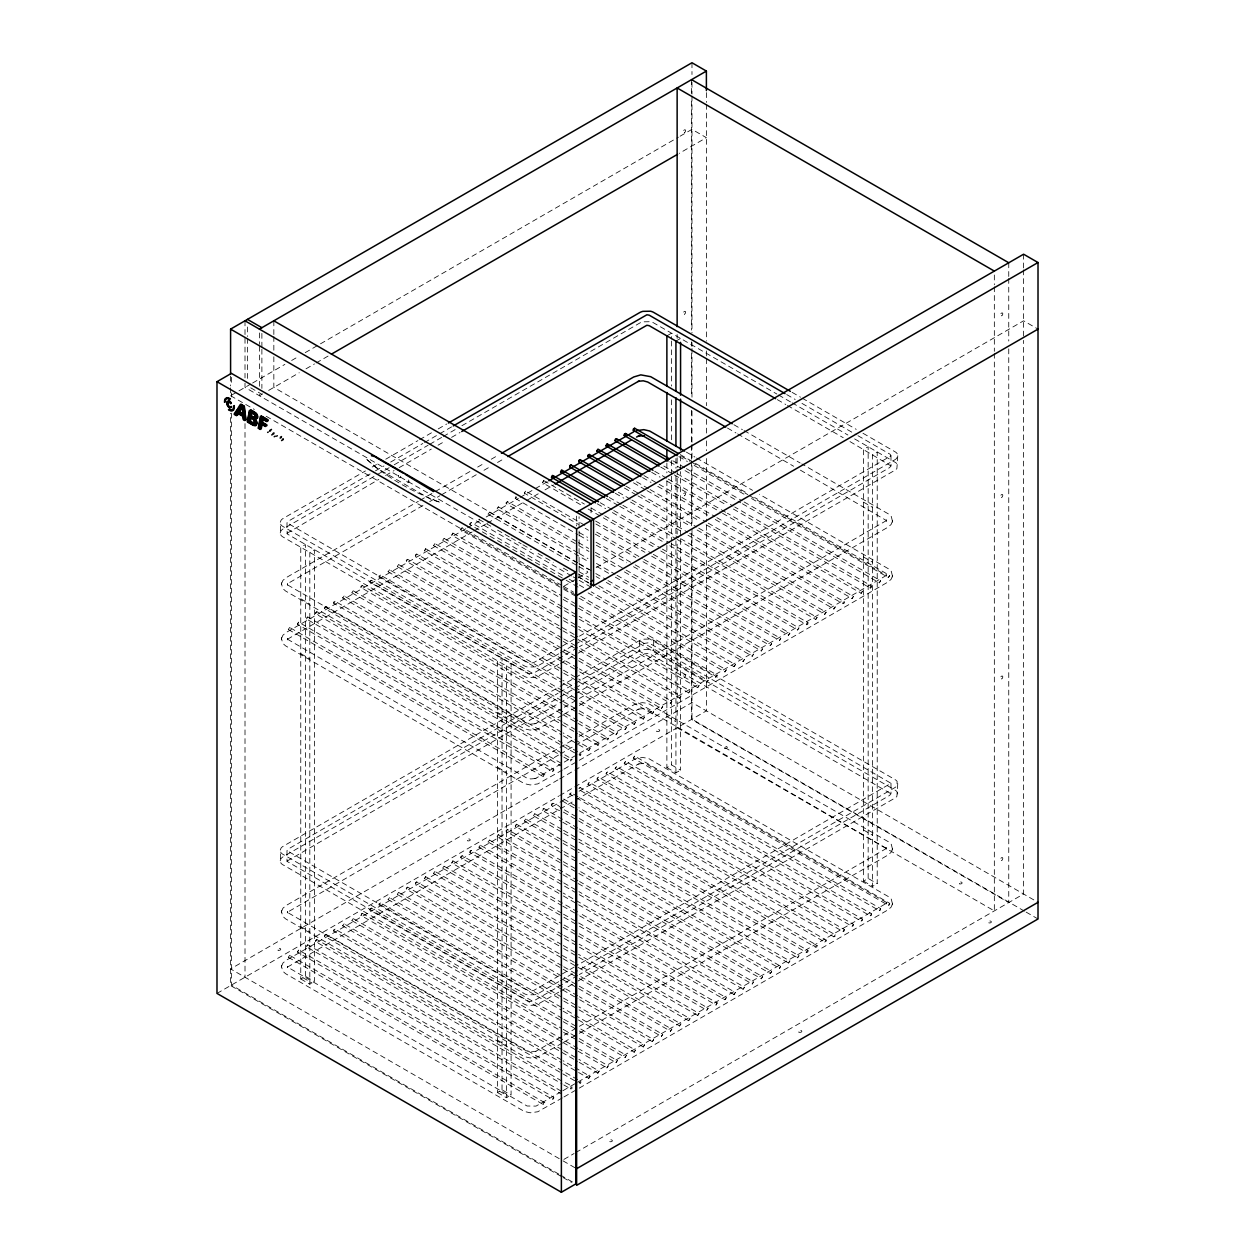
<?xml version="1.0" encoding="UTF-8"?>
<svg xmlns="http://www.w3.org/2000/svg" width="1255" height="1255" viewBox="0 0 1255 1255"><rect width="100%" height="100%" fill="white"/><g stroke="black" fill="none" stroke-linecap="round" stroke-linejoin="round"><path stroke-width="0.75" stroke-dasharray="5 3.75" d="M562.303 715.24L537.752 729.077L530.19 730.112L524.386 728.794L285.56 590.995L282.657 588.407L281.528 583.779M281.591 583.45L282.924 580.39L286.046 577.708L418.323 501.325M562.303 770.068L537.752 783.92L530.19 784.955L524.386 783.638L285.56 645.839L282.657 643.25L281.528 638.622M281.591 638.277L282.924 635.234L286.046 632.551L465.825 528.747M562.303 1043.078L537.752 1056.93L530.19 1057.965L524.386 1056.632L285.56 918.833L282.657 916.244L281.528 911.616M281.591 911.287L282.924 908.228L286.046 905.545L574.366 739.085M562.303 1097.921L537.752 1111.773L530.19 1112.793L524.386 1111.475L285.56 973.676L282.657 971.088L281.528 966.46M281.591 966.13L282.924 963.071L286.046 960.389L574.366 793.929M579.261 705.436L887.928 527.226L891.05 524.543L892.383 521.484M892.431 521.154L891.317 516.527L888.415 513.938L801.82 463.942M579.261 760.279L887.928 582.069L891.05 579.386L892.383 576.327M892.431 575.998L891.317 571.37L888.415 568.782L759.369 494.266M579.261 1033.289L887.928 855.079L891.05 852.38L892.383 849.337M892.431 848.992L891.317 844.364L888.415 841.776L648.302 703.49L642.293 702.627L634.889 704.228L576.061 738.113M579.261 1088.116L887.928 909.906L891.05 907.224L892.383 904.165M892.431 903.835L891.317 899.208L888.415 896.619L648.302 758.334L642.293 757.471L634.889 759.055L576.061 792.94M558.742 664.319L538.379 676.084A10.762 6.212 0 0 1 535.085 677.386L527.461 677.496A9.224 5.318 0 0 1 524.292 676.304L282.924 536.952A9.224 5.318 0 0 1 280.853 535.116L280.194 522.457L281.073 520.245A10.762 6.212 0 0 1 283.316 518.346L365.425 470.939M280.194 532.936L281.073 530.724A10.762 6.212 0 0 1 283.316 528.826L375.59 475.551M577.645 647.706L533.579 673.151L529.124 673.715L287.16 533.908L286.987 522.802L287.881 521.437L373.755 471.833M286.987 533.297L378.837 479.379M281.434 584.422L281.685 582.806M281.434 639.266L281.685 637.65M558.742 992.172L538.379 1003.922A10.762 6.212 0 0 1 535.085 1005.224L527.461 1005.349A9.224 5.318 0 0 1 524.292 1004.141L282.924 864.789A9.224 5.318 0 0 1 280.853 862.969L280.194 850.294L281.073 848.082A10.762 6.212 0 0 1 283.316 846.184L558.365 687.379M280.194 860.773L281.073 858.561A10.762 6.212 0 0 1 283.316 856.663L558.365 697.858M577.645 975.543L533.579 1000.988L529.124 1001.553L287.003 861.369L286.987 850.655L288.383 848.945L558.13 693.215M286.987 861.134L558.13 703.694M281.434 912.26L281.685 910.659M281.434 967.103L281.685 965.487M857.981 435.72L890.234 454.341L890.83 455.973L575.951 638.199M890.987 455.44L890.987 465.919L889.575 467.613L579.339 646.733M862.969 433.257L895.05 451.769A9.224 5.318 0 0 1 897.121 453.604L896.901 457.997A10.762 6.212 0 0 1 894.642 459.91L575.7 644.05M897.764 455.785L896.901 468.492A10.762 6.212 0 0 1 894.642 470.39L575.7 654.53M892.274 522.127L892.54 520.511M892.274 576.955L892.54 575.355M575.041 683.457L644.395 643.407L648.631 642.764L890.987 783.277L575.951 966.036M890.987 783.277L890.987 793.756L889.575 795.45L579.339 974.57M575.292 677.606L639.595 640.489A10.762 6.212 0 0 1 642.889 639.187L650.498 639.062A9.224 5.318 0 0 1 653.682 640.254L895.05 779.606A9.224 5.318 0 0 1 897.121 781.441L896.901 785.85A10.762 6.212 0 0 1 894.642 787.748L575.7 971.888M897.764 783.622L896.901 796.329A10.762 6.212 0 0 1 894.642 798.227L575.7 982.367M892.274 849.964L892.54 848.349M892.274 904.808L892.54 903.192M516.762 497.309L515.146 498.266L516.056 496.368M287.411 639.266L472.115 531.963M287.411 967.119L558.553 809.899M886.563 520.496L562.868 708.055M886.563 575.339L562.868 762.899M886.563 848.349L562.868 1035.893M578.806 788.375L580.187 787.56L835.25 934.802L835.108 936.277L833.885 936.826L578.822 789.568L580.187 787.56M479.755 519.288L478.83 519.225M230.591 387.889L230.591 395.717L250.937 383.967M252.631 382.995L284.869 364.389M291.646 360.467L298.439 356.546M305.216 352.639L318.786 344.796M320.48 343.823L678.406 137.187M680.1 136.199L691.976 129.343L706.392 137.674L679.237 153.345M262.624 393.866L259.424 395.717L259.424 391.811M268.68 390.383L299.223 372.751M306 368.829L314.487 363.934M316.182 362.946L328.057 356.091M372.202 467.017L378.979 463.111M385.756 459.205L417.899 440.631M419.594 439.658L431.438 432.818M438.215 428.912L446.67 424.033M375.449 470.845L383.92 465.966M390.682 462.044L422.825 443.501M424.519 442.513L438.042 434.701M439.736 433.728L451.58 426.888M377.284 474.578L389.144 467.723M394.211 464.789L428.065 445.258M429.759 444.286L441.603 437.446M443.297 436.458L455.141 429.618M461.903 425.712L639.595 323.131A10.762 6.212 0 0 1 642.889 321.829L650.498 321.704A9.224 5.318 0 0 1 653.682 322.896L776.892 394.039M385.599 475.472L394.07 470.578M399.153 467.644L431.281 449.102M438.042 445.196L444.819 441.289M451.58 437.383L460.036 432.489M666.876 335.869L671.519 333.203L671.519 339.07M675.927 341.093L680.571 338.426M420.033 500.353L433.587 492.509M435.297 491.536L470.907 470.97M477.684 467.064L484.477 463.142M491.254 459.22L498.047 455.314M422.951 505.498L289.042 582.822L287.458 584.846L526.253 722.911L530.661 724.119L535.022 723.727M429.728 501.592L439.909 495.725M441.603 494.737L477.198 474.186M483.975 470.28L490.752 466.358M497.529 462.452L504.322 458.53M467.519 527.775L479.379 520.919M486.171 516.997L518.393 498.392M520.088 497.419L533.657 489.575M535.352 488.603L547.227 481.747M473.81 530.991L485.669 524.135M487.364 523.162L524.653 501.624M526.347 500.651L538.222 493.795M544.999 489.889L553.471 484.995M563.903 586.211L577.473 578.367M578.226 577.928L587.842 572.39M596.125 567.589L1023.594 320.809L1038.011 329.124M574.257 639.172L533.579 662.671L529.124 663.236L286.987 522.802M558.742 653.839L538.379 665.589A10.762 6.212 0 0 1 535.085 666.891L527.461 667.017A9.224 5.318 0 0 1 524.292 665.825L282.924 526.473A9.224 5.318 0 0 1 280.853 524.637L280.194 522.457M560.436 652.867L574.006 645.023M560.436 663.346L574.006 655.518M560.059 686.407L573.598 678.594M559.824 692.242L573.362 684.43M560.059 696.886L573.598 689.073M575.292 688.101L639.595 650.968A10.762 6.212 0 0 1 642.889 649.666L650.498 649.541A9.224 5.318 0 0 1 653.682 650.733L895.05 790.101A9.224 5.318 0 0 1 897.121 791.921L897.764 794.117M559.824 702.722L573.362 694.909M575.041 693.937L644.395 653.902L648.631 653.259L890.987 793.756M561.173 709.028L535.728 723.508M563.997 714.252L577.567 706.424M558.553 755.055L287.317 912.307L526.253 1050.764L530.661 1051.957L536.026 1051.266M560.248 754.082L573.817 746.254M575.512 745.266L638.246 709.263M561.173 763.871L535.728 778.351M563.997 769.095L577.567 761.252M557.957 779.904L230.591 968.923L561.361 1159.887M559.667 778.931L691.976 702.549L1038.011 902.329M216.989 993.411L558.82 796.062M559.667 795.576L706.392 710.863L706.392 519.146M560.248 808.91L573.817 801.082M575.512 800.11L638.246 764.107M305.389 976.296L305.389 544.576L300.761 547.258L300.761 978.978L305.389 976.296L314.44 981.52L314.44 549.8L309.812 552.482L309.812 984.202L314.44 981.52M666.876 545.407L666.876 767.589L671.519 764.923L680.571 770.146L680.571 471.629M666.876 767.589L675.927 772.813L680.571 770.146M574.257 967.025L533.579 990.509L529.124 991.074L286.987 850.655M558.742 981.677L538.379 993.442A10.762 6.212 0 0 1 535.085 994.729L527.461 994.854A9.224 5.318 0 0 1 524.292 993.662L282.924 854.31A9.224 5.318 0 0 1 280.853 852.474L280.194 850.294M560.436 980.704L574.006 972.86M560.436 991.183L574.006 983.355M561.173 1036.881L535.728 1051.345M563.997 1042.089L577.567 1034.261M502.031 1089.826L502.031 658.106L497.404 660.789L497.404 1092.509L502.031 1089.826L511.083 1095.05L511.083 663.33L506.455 666.013L506.455 1097.733L511.083 1095.05M868.162 878.453L868.162 446.733L863.518 449.4L863.518 881.12L868.162 878.453L877.214 883.677L877.214 451.957L872.57 454.624L872.57 886.344L877.214 883.677M561.173 1091.709L536.026 1106.11L527.053 1106L287.426 967.009M562.868 1090.736L886.642 903.161C885.716 905.561 886.893 901.106 885.246 901.827L647.721 764.703L643.313 763.495L638.952 763.903M563.997 1096.933L577.567 1089.105M563.903 1159.4L574.084 1153.518M575.778 1152.545L1023.594 893.999L1023.594 340.372M534.803 723.79L536.026 723.429M637.948 709.357L639.172 708.997M534.803 778.618L536.026 778.257M637.948 764.201L639.172 763.824M638.952 709.059L643.313 708.651L647.721 709.859L886.548 848.458M535.022 778.555L530.661 778.963L526.253 777.755L287.426 639.172M542.662 482.783L543.713 480.587L542.505 482.689L581.347 505.122M451.878 535.195L452.914 533.014L451.706 535.116L561.503 598.494M424.629 550.929L425.68 548.733L424.472 550.835L561.299 629.822M733.375 509.028L870.201 588.015L871.425 587.466L871.566 586.007L734.74 507.004M835.25 606.965L833.885 608.973L835.25 606.965L698.423 527.979M669.825 545.721L806.636 624.708L807.859 624.159L808 622.7L671.19 543.697M779.575 640.521L780.61 638.34L779.575 640.521L642.591 561.44M298.565 622.119L297.372 624.221L552.42 771.48L553.8 770.664L553.784 769.472L298.737 622.213L297.372 624.221M579.245 734.536L597.819 745.266L599.2 744.45L599.184 743.258L578.916 731.555M515.428 826.339L516.464 824.159L515.272 826.261L577.771 862.342M561.393 892.023L480.32 845.211L478.939 846.027L478.955 847.219L561.722 895.003M451.878 863.032L452.914 860.852L451.706 862.954L561.503 926.331M424.629 878.767L425.68 876.57L424.472 878.673L561.299 957.675M835.25 934.802L833.885 936.826M361.079 915.46L362.115 913.264L360.922 915.366L561.926 1031.422M578.618 820.895L806.636 952.545L808.016 951.729L808 950.537L563.087 809.13M779.575 968.358L780.61 966.177L779.575 968.358L578.398 852.223M744.45 987.23L743.086 989.238L744.45 987.23L578.916 891.662M716.009 1005.051L717.06 1002.87L716.009 1005.051L579.026 925.97M889.717 575.512L888.352 577.535L889.717 575.512L754.584 497.498M880.649 580.767L879.284 582.775L880.649 580.767L743.823 501.765M871.566 586.007L870.342 586.54L870.358 588.093M862.483 591.246L861.118 593.254L862.483 591.246L727.351 513.232M853.4 596.486L852.035 598.494L853.4 596.486L716.589 517.499M844.442 601.882C841.211 601.553 844.191 605.992 844.442 601.882L707.506 522.739M826.167 612.205L824.802 614.228L826.167 612.205L689.34 533.218M817.083 617.46L815.719 619.468L817.083 617.46L680.273 538.458M808 622.7L806.636 623.515L806.808 624.786M798.933 627.939L797.568 629.947L798.933 627.939L662.107 548.953M584.83 525.296L525.704 491.16L524.496 491.709L524.339 493.168L578.398 524.386M789.85 633.179L788.485 635.187L789.85 633.179L653.024 554.192M524.339 493.168L525.704 491.16M515.272 498.423L577.771 534.505M576.814 541.627L507.553 501.655L506.173 502.471L506.189 503.663L577.127 544.623M771.684 643.658L770.319 645.666L771.684 643.658L634.873 564.672M506.189 503.663L507.553 501.655M577.865 552.718L498.47 506.895L497.09 507.71L497.106 508.902L588.328 561.565M762.616 648.898L761.252 650.921L762.616 648.898L625.79 569.911M497.106 508.902L498.47 506.895M577.222 562.836L489.387 512.134L488.022 512.95L488.022 514.142L577.551 565.832M753.533 654.153L752.169 656.161L753.533 654.153L616.707 575.151M488.022 514.142L489.513 512.291M744.45 659.393L743.086 661.401L744.45 659.393L607.64 580.39M562.444 575.276L471.237 522.613L469.856 523.429L469.872 524.621L564.468 579.245M735.367 664.632L734.002 666.64L735.367 664.632L596.862 584.657M469.872 524.621L471.237 522.613M561.816 585.395L462.154 527.853L460.773 528.669L460.789 529.861L562.146 588.375M726.3 669.872L724.935 671.88L726.3 669.872L591.168 591.858M460.789 529.861L462.154 527.853M717.217 675.112L715.852 677.12L717.217 675.112L580.39 596.125M562.24 606.604L444.003 538.348L442.623 539.164L442.639 540.356L577.771 618.37M708.134 680.351L706.769 682.359L708.134 680.351L562.868 596.486M442.639 540.356L444.003 538.348M561.597 616.723L434.92 543.588L433.54 544.403L433.555 545.596L561.926 619.703M699.051 685.591L697.686 687.615L699.051 685.591L579.135 616.362M433.555 545.596L434.92 543.588M689.983 690.846L688.619 692.854L689.983 690.846L578.492 626.48M562.02 637.932L416.754 554.067L415.374 554.883L415.389 556.075L577.551 649.698M680.9 696.086L679.535 698.094L680.9 696.086L579.543 637.571M415.389 556.075L416.754 554.067M561.393 648.051L407.687 559.306L406.306 560.122L406.322 561.314L561.722 651.031M671.817 701.325L670.452 703.333L671.817 701.325L578.916 647.69M406.322 561.314L407.687 559.306M577.645 667.927L398.604 564.546L397.38 565.095L397.239 566.554L561.079 661.15M662.734 706.565L661.369 708.573L662.734 706.565L563.087 649.023M397.239 566.554L398.604 564.546M561.816 669.26L389.521 569.786L388.14 570.601L388.156 571.809L562.13 672.256M653.667 711.805L652.302 713.813L653.667 711.805L579.339 668.899M388.156 571.809L389.521 569.786M561.173 679.379L380.438 575.041L379.057 575.857L379.073 577.049L561.503 682.375M644.584 717.044L643.219 719.068L644.584 717.044L578.712 679.018M379.073 577.049L380.438 575.041M562.24 690.47L371.37 580.281L369.99 581.096L370.005 582.289L577.755 702.235M635.501 722.284L634.136 724.308L635.501 722.284L562.868 680.351M370.005 582.289L371.37 580.281M561.597 700.588L362.287 585.52L360.907 586.336L360.922 587.528L561.926 703.584M626.418 727.539L625.053 729.547L626.418 727.539L579.12 700.227M360.922 587.528L362.287 585.52M577.865 720.464L353.204 590.76L351.98 591.293L351.839 592.768L561.299 713.703M617.35 732.779L615.985 734.787L617.35 732.779L578.492 710.346M351.839 592.768L353.204 590.76M562.02 721.798L344.121 596L342.74 596.815L342.756 598.008L577.551 733.563M608.377 738.175C605.145 737.846 608.142 742.285 608.377 738.175L579.543 721.437M342.756 598.008L344.121 596M634.669 756.106L633.304 758.114L888.352 905.373L889.575 904.824L889.717 903.365L634.669 756.106L633.304 758.114M561.393 731.916L335.054 601.239L333.673 602.055L333.689 603.247L561.707 734.912M599.184 743.258L597.804 744.074L597.976 745.36M333.689 603.247L335.054 601.239M625.586 761.346L624.221 763.354L879.284 910.612L880.492 910.063L880.649 908.604L625.586 761.346L624.221 763.354M889.717 903.365L888.352 905.373M577.645 751.792L325.971 606.479L324.747 607.028L324.606 608.502L561.079 745.031M590.101 748.498L588.736 750.506L590.101 748.498L563.071 732.904M324.606 608.502L325.971 606.479M616.503 766.585L615.138 768.593L870.201 915.852L871.425 915.319L871.566 913.844L616.503 766.585L615.138 768.593M880.649 908.604L879.284 910.612M561.816 753.125L316.888 611.734L315.507 612.55L315.523 613.742L562.13 756.122M315.523 613.742L316.888 611.734M607.42 771.825L606.055 773.833L861.118 921.092L862.342 920.558L862.483 919.084L607.42 771.825L606.055 773.833M871.566 913.844L870.201 915.852M561.173 763.244L307.804 616.974L306.424 617.789L306.44 618.982L561.503 766.24M572.06 759.134L570.727 759.526L570.586 761.001L572.06 759.134L563.495 754.114M306.44 618.982L307.804 616.974M598.353 777.065L596.988 779.073L852.035 926.331L853.259 925.798L853.4 924.323L598.353 777.065L596.988 779.073M862.483 919.084L861.118 921.092M589.27 782.304L587.905 784.328L842.968 931.571L844.176 931.037L844.333 929.563L589.27 782.304L587.905 784.328M853.4 924.323L852.035 926.331M544.827 774.868L289.654 627.453L288.43 627.986L288.289 629.461L543.337 776.72C546.803 776.108 542.803 772.986 543.337 776.72M553.784 769.472L552.42 771.48M288.289 629.461L289.654 627.453M844.333 929.563L842.968 931.571M577.865 796.69L570.947 792.705L569.613 793.897L824.802 942.066L826.025 941.517L826.167 940.058L579.559 797.662M569.739 794.807L571.103 792.799M826.167 940.058L824.802 942.066M561.393 808.157C549.345 797.176 547.18 807.749 561.722 811.138M817.209 945.454C813.977 945.125 816.958 949.564 817.209 945.454L578.916 807.781M551.588 805.286L552.953 803.278M577.645 828.018L543.87 808.518L542.646 809.067L542.505 810.526L561.079 821.256M808 950.537L806.636 951.353L806.808 952.639M542.505 810.526L543.87 808.518M561.816 829.367L534.63 813.679L533.406 814.573L533.422 815.766L562.146 832.347M798.933 955.777L797.568 957.785L798.933 955.777L579.339 829.006M533.422 815.766L534.787 813.758M561.189 839.485L525.704 818.997L524.339 819.813L524.339 821.021L561.503 842.466M789.85 961.016L788.485 963.024L789.85 961.016L578.712 839.124M524.339 821.021L525.704 818.997M561.613 860.695L507.553 829.492L506.173 830.308L506.189 831.5L561.926 863.675M771.684 971.495L770.319 973.519L771.684 971.495L579.135 860.334M506.189 831.5L507.553 829.492M577.865 880.571L498.47 834.732L497.247 835.265L497.106 836.74L561.299 873.794M762.616 976.751L761.252 978.759L762.616 976.751L578.492 870.452M497.106 836.74L498.47 834.732M562.02 881.904L489.387 839.972L488.022 840.787L488.022 841.98L577.551 893.67M753.533 981.99L752.169 983.998L753.533 981.99L579.559 881.543M488.022 841.98L489.513 840.128M478.955 847.219L480.32 845.211M577.645 911.899L471.237 850.451L470.013 851L469.872 852.459L561.079 905.122M735.367 992.47L734.002 994.478L735.367 992.47L563.087 892.995M469.872 852.459L471.237 850.451M561.816 913.232L462.154 855.69L460.773 856.506L460.789 857.714L562.146 916.213M726.3 997.709L724.935 999.717L726.3 997.709L579.339 912.871M460.789 857.714L462.279 855.847M562.24 934.442L444.003 866.185L442.623 867.001L442.639 868.193L577.771 946.207M708.134 1008.189L706.769 1010.212L708.134 1008.189L562.868 924.323M442.639 868.193L444.003 866.185M561.597 944.56L434.92 871.425L433.54 872.241L433.555 873.433L561.926 947.556M699.051 1013.444L697.686 1015.452L699.051 1013.444L579.135 944.199M433.555 873.433L434.92 871.425M689.983 1018.684L688.619 1020.692L689.983 1018.684L578.492 954.318M562.02 965.77L416.754 881.904L415.374 882.72L415.389 883.912L577.551 977.535M680.9 1023.923L679.535 1025.931L680.9 1023.923L579.543 965.409M415.389 883.912L416.754 881.904M561.393 975.888L407.687 887.144L406.306 887.96L406.322 889.152L561.722 978.884M671.817 1029.163L670.452 1031.171L671.817 1029.163L578.916 975.527M406.322 889.152L407.687 887.144M577.645 995.764L398.604 892.383L397.38 892.933L397.239 894.407L561.079 989.003M662.734 1034.402L661.369 1036.41L662.734 1034.402L563.087 976.861M397.239 894.407L398.604 892.383M561.816 997.098L389.521 897.639L388.14 898.455L388.156 899.647L562.13 1000.094M653.667 1039.642L652.302 1041.65L653.667 1039.642L579.339 996.737M388.156 899.647L389.521 897.639M561.173 1007.216L380.438 902.878L379.057 903.694L379.073 904.886L561.503 1010.212M644.584 1044.882L643.219 1046.905L644.584 1044.882L578.712 1006.855M379.073 904.886L380.438 902.878M562.24 1018.307L371.37 908.118L369.99 908.934L370.005 910.126L577.755 1030.073M635.501 1050.137L634.136 1052.145L635.501 1050.137L562.868 1008.189M370.005 910.126L371.37 908.118M626.418 1055.377L625.053 1057.385L626.418 1055.377L579.12 1028.065M577.865 1048.302L353.204 918.597L351.98 919.146L351.839 920.605L561.299 1041.54M617.35 1060.616L615.985 1062.624L617.35 1060.616L578.492 1038.183M351.839 920.605L353.204 918.597M562.02 1049.651L344.121 923.837L342.74 924.653L342.756 925.845L577.551 1061.401M608.267 1065.856L606.902 1067.864L608.267 1065.856L579.543 1049.274M342.756 925.845L344.121 923.837M561.393 1059.753L335.054 929.077L333.673 929.892L333.689 931.1L561.707 1062.75M599.184 1071.095L597.819 1073.103L599.184 1071.095L578.916 1059.393M333.689 931.1L335.054 929.077M577.645 1079.629L325.971 934.332L324.747 934.865L324.606 936.34L561.079 1072.868M590.101 1076.335L588.736 1078.343L590.101 1076.335L563.071 1060.742M324.606 936.34L325.971 934.332M561.816 1080.979L316.888 939.571L315.507 940.387L315.523 941.579L562.13 1083.959M315.523 941.579L316.888 939.571M561.173 1091.097L307.804 944.811L306.424 945.627L306.44 946.819L561.503 1094.078M571.951 1086.83C565.911 1091.034 580.594 1088.618 563.495 1081.951M306.44 946.819L307.804 944.811M298.737 950.051L297.372 952.059L552.42 1099.317L553.643 1098.784L553.784 1097.309L298.737 950.051L297.372 952.059M544.827 1102.706L289.654 955.29L288.43 955.839L288.289 957.298L543.337 1104.557C546.803 1103.945 542.803 1100.823 543.337 1104.557M553.784 1097.309L552.42 1099.317M288.289 957.298L289.654 955.29M792.078 392.329L800.517 397.192M802.212 398.18L856.224 429.351M786.697 394.572L795.184 399.466M801.976 403.388L856.287 434.748M778.586 395.011L790.415 401.851M792.109 402.824L847.878 435.014M854.639 438.921L895.05 462.248A9.224 5.318 0 0 1 897.121 464.083L897.764 466.28M777.331 399.639L785.787 404.518M787.465 405.506L843.235 437.697M849.996 441.603L890.987 465.919M733.893 424.723L742.395 429.634M744.09 430.606L800.125 462.954M863.518 502.141L872.57 507.381M727.461 428.049L735.948 432.944M737.642 433.932L793.631 466.248M800.408 470.17L886.548 520.605M686.36 452.114L694.846 457.024M696.541 457.997L752.576 490.344M863.518 556.985L872.57 562.209M680.273 454.592L693.78 462.389M695.474 463.362L747.839 493.607M681.653 456.443L690.14 461.338M691.834 462.326L747.823 494.643M749.517 495.631L886.626 575.559M678.908 456.6L687.348 461.479M694.109 465.385L744.78 494.643M751.541 498.533L888.352 577.535M672.884 460.805L684.697 467.629M686.391 468.617L742.129 500.792M669.825 461.84L683.332 469.652M685.026 470.625L740.764 502.8M742.458 503.773L879.284 582.775M663.801 466.044L675.629 472.884M677.308 473.857L733.061 506.032M660.742 467.08L672.57 473.919M674.264 474.892L726.629 505.122M654.718 471.3L666.546 478.124M668.24 479.096L725.657 512.26M651.674 472.335L660.114 477.198M666.876 481.104L720.919 512.307M722.613 513.295L861.118 593.254M643.956 475.567L657.463 483.363M659.157 484.336L714.895 516.511M642.591 477.575L651.031 482.453M657.793 486.344L708.463 515.601M715.225 519.507L852.035 598.494M636.567 481.779L648.38 488.603M650.074 489.575L705.812 521.766M633.508 482.814L645.337 489.638M647.015 490.611L699.38 520.841M706.141 524.747L842.968 603.733M625.79 486.046L696.745 527.006M624.425 488.054L636.254 494.878M637.948 495.851L690.297 526.08M697.058 529.986L833.885 608.973M618.401 492.258L630.23 499.082M631.924 500.055L687.662 532.245M615.342 493.293L623.798 498.172M630.559 502.078L681.23 531.336M687.975 535.226L824.802 614.228M609.318 497.498L621.147 504.322M622.841 505.31L678.579 537.485M606.275 498.533L618.088 505.357M619.782 506.345L675.519 538.52M677.214 539.493L815.719 619.468M600.251 502.737L612.064 509.577M613.758 510.55L669.495 542.725M597.192 503.773L605.632 508.652M612.393 512.558L663.064 541.815M543.87 480.681L584.406 504.086M591.168 507.993L602.996 514.817M604.675 515.789L660.412 547.964M588.109 509.028L601.631 516.825M603.31 517.797L653.981 547.055M660.742 550.961L797.568 629.947M595.592 521.029L651.345 553.204M595.921 524.01L644.913 552.294M651.659 556.2L788.485 635.187M596.658 532.12L642.262 558.459M643.956 559.432L780.892 638.575M585.159 528.277L588.532 530.238M595.294 534.128L635.83 557.534M579.135 532.497L587.575 537.36M596.015 542.238L633.179 563.699M579.449 535.477L587.905 540.356M596.345 545.235L626.747 562.773M633.508 566.68L770.319 645.666M578.492 542.599L588.626 548.451M595.388 552.357L624.096 568.939M578.822 545.596L588.956 551.447M595.717 555.337L617.664 568.029M624.425 571.919L761.252 650.921M579.559 553.706L587.999 558.569M596.439 563.448L615.028 574.178M596.768 566.444L608.597 573.268M615.342 577.159L752.169 656.161M577.473 562.695L273.841 387.403L273.841 354.098M579.167 563.683L591.042 570.539M578.916 563.824L589.05 569.676M595.811 573.566L605.945 579.418M579.245 566.805L587.685 571.684M596.141 576.563L599.514 578.508M606.275 582.414L743.086 661.401M579.088 571.731L588.705 577.269M578.288 573.943L588.422 579.794M478.955 519.382L490.768 526.206M497.529 530.112L509.357 536.936M511.036 537.909L521.186 543.76M522.864 544.733L531.32 549.612M538.066 553.518L553.267 562.287M563.401 568.139L570.162 572.045M578.602 576.923L588.736 582.775M595.498 586.681L734.002 666.64M250.686 387.826L261.887 394.29M588.705 582.979L579.088 577.426L579.088 516.715M571.543 575.92L245.007 387.403L245.007 379.559M573.237 576.892L576.625 578.853M579.167 580.328L591.042 587.183M569.205 579.183L577.645 584.061M579.339 585.034L584.406 587.952M566.146 580.218L577.975 587.042M588.109 592.893L724.935 671.88M563.511 586.367L573.645 592.219M230.591 395.717L254.326 409.428M266.201 416.284L561.361 586.697M563.056 587.669L576.625 595.513M563.824 589.364L577.347 597.16M579.026 598.133L715.852 677.12M453.196 533.25L561.189 595.513M563.197 599.466L576.704 607.279M578.398 608.251L706.769 682.359M563.919 607.577L577.441 615.389M579.449 619.343L697.686 687.615M563.291 617.695L576.798 625.508M563.62 620.692L577.127 628.488M578.822 629.461L688.619 692.854M425.837 548.827L577.865 636.599M562.977 630.81L679.535 698.094M563.715 638.905L577.222 646.717M579.245 650.67L670.452 703.333M1024.441 911.146L691.976 719.193L691.976 528.433M1026.135 912.118L1038.011 918.974M563.401 652.02L576.923 659.816M578.602 660.789L661.369 708.573M666.876 716.464L675.927 721.688M863.518 829.994L872.57 835.218M562.773 662.138L577.975 670.907M579.669 671.88L652.302 713.813M563.495 670.233L577.018 678.045M563.824 673.229L577.347 681.026M579.026 681.998L643.219 719.068M563.197 683.348L576.704 691.144M578.398 692.117L634.136 724.308M563.919 691.442L577.441 699.255M579.449 703.208L625.053 729.547M563.291 701.561L576.798 709.373M563.62 704.557L577.127 712.354M578.822 713.326L615.985 734.787M863.518 881.12L872.57 886.344M562.977 714.675L606.902 740.026M563.715 722.786L577.222 730.583M563.401 735.885L576.923 743.682M578.602 744.654L588.736 750.506M562.773 746.003L577.975 754.773M300.761 598.761L309.812 603.984M497.404 712.291L506.455 717.515M563.824 757.094L570.586 761.001M563.715 799.011L577.237 806.808M562.35 801.019L577.551 809.804M579.245 810.777L815.719 947.305M300.761 653.604L309.812 658.828M497.404 767.134L506.455 772.358M563.401 812.111L576.923 819.923M562.773 822.229L577.975 831.014M579.669 831.987L797.568 957.785M563.511 830.339L577.018 838.136M563.824 833.32L577.347 841.132M579.026 842.105L788.485 963.024M562.868 840.458L780.892 966.413M563.197 843.438L576.704 851.251M516.636 824.253L562.24 850.576M563.934 851.549L577.441 859.346M579.449 863.315L770.319 973.519M563.291 861.667L576.814 869.464M563.62 864.648L577.127 872.46M578.822 873.433L761.252 978.759M562.977 874.766L752.169 983.998M563.715 882.877L577.222 890.689M579.245 894.642L743.086 989.238M563.401 895.992L576.923 903.788M578.602 904.761L734.002 994.478M562.773 906.11L577.975 914.879M579.669 915.852L724.935 999.717M563.511 914.205L577.018 922.017M578.712 922.99L717.327 1003.106M563.824 917.201L577.347 924.998M453.071 860.946L561.189 923.351M563.197 927.32L576.704 935.116M578.398 936.089L706.769 1010.212M563.919 935.414L577.441 943.227M579.449 947.18L697.686 1015.452M563.291 945.533L576.798 953.345M563.62 948.529L577.127 956.326M578.822 957.298L688.619 1020.692M425.963 876.821L577.865 964.436M562.977 958.647L679.535 1025.931M563.715 966.742L577.222 974.555M579.245 978.508L670.452 1031.171M563.401 979.857L576.923 987.654M578.602 988.626L661.369 1036.41M562.773 989.975L577.975 998.745M579.669 999.717L652.302 1041.65M563.495 998.086L577.018 1005.883M563.824 1001.066L577.347 1008.863M579.026 1009.836L643.219 1046.905M563.197 1011.185L576.704 1018.982M578.398 1019.954L634.136 1052.145M563.919 1019.295L577.441 1027.092M579.449 1031.045L625.053 1057.385M362.287 913.358L561.597 1028.425M563.291 1029.414L576.798 1037.21M563.62 1032.394L577.127 1040.191M578.822 1041.164L615.985 1062.624M562.977 1042.513L606.902 1067.864M563.715 1050.623L577.222 1058.42M579.245 1062.389L597.819 1073.103M563.401 1063.722L576.923 1071.519M578.602 1072.492L588.736 1078.343M562.773 1073.841L577.975 1082.61M300.761 926.598L309.812 931.822M497.404 1040.128L506.455 1045.352M563.824 1084.932L570.586 1088.838M302.926 977.723L311.977 982.947M499.568 1091.254L508.62 1096.478M300.761 978.978L309.812 984.202M497.404 1092.509L506.455 1097.733M563.056 1160.875L576.625 1168.703M558.836 1174.131L231.406 985.097L231.406 412.581M560.53 1175.104L572.406 1181.959M561.361 1176.531L230.591 985.567L230.591 413.334M563.056 1177.519L571.543 1182.414M1023.594 254.216L1023.594 267.927M1023.594 269.872L1023.594 338.411M1008.753 262.766L1008.753 276.461M1008.753 278.422L1008.753 341.031M1008.753 348.859L1008.753 902.565L691.552 719.429L691.552 533.563M994.337 275.002L994.337 284.791M994.337 286.752L994.337 351.322M994.337 353.267L994.337 910.895L677.135 727.759L677.135 541.878M706.392 92.619L706.392 102.408M706.392 104.369L706.392 341.125M706.392 350.914L706.392 356.781M706.392 358.726L706.392 405.679M706.392 419.374L706.392 433.069M706.392 440.897L706.392 450.671M706.392 458.499L706.392 517.186M691.976 62.75L691.976 74.5M691.976 82.344L691.976 94.094M691.976 96.055L691.976 332.795M691.976 342.584L691.976 346.49M691.976 348.451L691.976 397.364M691.976 411.06L691.976 442.356M691.976 444.317L691.976 457.997M691.976 465.825L691.976 526.473M691.552 79.63L691.552 93.325M691.552 101.153L691.552 330.081M691.552 341.815L691.552 345.721M691.552 353.549L691.552 396.596M691.552 410.291L691.552 443.548M691.552 445.509L691.552 459.205M691.552 461.165L691.552 525.735M680.571 455.957L680.571 469.684M677.135 334.489L677.135 338.395M677.135 457.746L677.135 467.535M677.135 469.495L677.135 534.05M675.927 458.483L675.927 468.288M675.927 476.131L675.927 538.866M675.927 540.827L675.927 772.813M671.519 341.031L671.519 386.085M671.519 399.812L671.519 440.944M671.519 460.538L671.519 474.249M671.519 476.21L671.519 540.858M671.519 542.819L671.519 764.923M666.876 463.064L666.876 472.868M666.876 480.712L666.876 543.446M653.667 640.254L653.667 650.733M639.595 640.489L639.595 650.968M591.042 507.851L591.042 513.734M576.625 516.072L576.625 525.971M273.841 320.809L273.841 334.52M273.841 336.466L273.841 352.137M261.887 333.406L261.887 347.29M261.887 349.251L261.887 388.423M259.424 332.936L259.424 344.356M259.424 346.255L259.424 389.85M247.47 326.99L247.47 336.497M247.47 338.411L247.47 380.265M245.007 320.809L245.007 377.881M245.007 423.61L245.007 977.237M231.406 377.284L231.406 385.128M231.406 392.972L231.406 396.894M230.591 376.139L230.591 385.928M408.346 479.99A1.741 1.004 60 0 1 408.518 482.422A1.741 1.004 60 0 1 406.557 480.681A1.741 1.004 60 0 1 407.718 479.441M287.505 583.795L287.317 584.971L287.505 583.795M287.505 638.638L287.317 639.799L287.505 638.638M287.505 911.648L287.317 912.809L287.505 911.648M287.505 966.476L287.317 967.652L287.505 966.476M886.658 519.962L886.469 521.139L886.658 519.962M886.658 574.806L886.469 575.967L886.658 574.806M886.658 847.815L886.469 848.976L886.658 847.815M886.658 902.643L886.469 903.82L886.658 902.643M579.543 754.851C580.485 758.161 582.085 751.023 579.543 754.851M579.543 1082.688C580.485 1085.999 582.085 1078.861 579.543 1082.688M366.758 459.299C386.697 477.779 414.668 493.074 440.678 502.533L430.826 499.317L376.39 467.88L366.758 459.299M398.243 475.394A1.741 1.004 60 0 0 400.11 477.7A1.741 1.004 60 0 0 400.11 475.237A1.741 1.004 60 0 0 398.243 475.394M684.587 132.638A1.757 1.004 -60 0 0 685.293 129.893A1.757 1.004 -60 0 0 683.175 131.571A1.757 1.004 -60 0 0 684.587 132.638M684.587 314.189A1.757 1.004 -60 0 0 685.293 311.444A1.757 1.004 -60 0 0 683.175 313.123A1.757 1.004 -60 0 0 684.587 314.189M684.587 495.741A1.757 1.004 -60 0 0 685.293 492.995A1.757 1.004 -60 0 0 683.175 494.674A1.757 1.004 -60 0 0 684.587 495.741M684.587 677.292A1.757 1.004 -60 0 0 685.293 674.547A1.757 1.004 -60 0 0 683.175 676.225A1.757 1.004 -60 0 0 684.587 677.292M1001.788 315.774A1.757 1.004 -60 0 0 1002.494 313.028A1.757 1.004 -60 0 0 1000.376 314.707A1.757 1.004 -60 0 0 1001.788 315.774M1001.788 497.325A1.757 1.004 -60 0 0 1002.494 494.58A1.757 1.004 -60 0 0 1000.376 496.258A1.757 1.004 -60 0 0 1001.788 497.325M1001.788 678.877A1.757 1.004 -60 0 0 1002.494 676.131A1.757 1.004 -60 0 0 1000.376 677.81A1.757 1.004 -60 0 0 1001.788 678.877M1001.788 860.428A1.757 1.004 -60 0 0 1002.494 857.683A1.757 1.004 -60 0 0 1000.376 859.361A1.757 1.004 -60 0 0 1001.788 860.428M988.736 922.817A1.741 1.004 0 0 0 991.356 921.954A1.741 1.004 0 0 0 988.736 921.076A1.741 1.004 0 0 0 988.736 922.817M798.87 1032.065A1.741 1.004 0 0 0 801.788 1031.61A1.741 1.004 0 0 0 799.655 1030.371A1.741 1.004 0 0 0 798.87 1032.065M656.741 731.194A1.741 1.004 0 0 0 659.675 730.755A1.741 1.004 0 0 0 657.526 729.516A1.741 1.004 0 0 0 656.741 731.194M467.613 840.772A1.741 1.004 0 0 0 470.233 839.893A1.741 1.004 0 0 0 467.613 839.015A1.741 1.004 0 0 0 467.613 840.772M959.479 883.818A1.741 1.004 0 0 0 962.099 882.94A1.741 1.004 0 0 0 959.479 882.061A1.741 1.004 0 0 0 959.479 883.818M724.668 748.247A1.741 1.004 0 0 0 727.288 747.368A1.741 1.004 0 0 0 724.668 746.505A1.741 1.004 0 0 0 724.668 748.247M278.108 950.176A1.741 1.004 0 0 0 280.744 949.298A1.741 1.004 0 0 0 278.108 948.419A1.741 1.004 0 0 0 278.108 950.176M609.742 1141.626A1.741 1.004 0 0 0 612.362 1140.764A1.741 1.004 0 0 0 609.742 1139.885A1.741 1.004 0 0 0 609.742 1141.626"/><path stroke-width="1.5" d="M666.876 386.148L666.876 335.869M675.927 391.372L675.927 341.093M553.079 476.351L552.373 475.41L551.463 477.292L595.498 502.8M607.545 444.898L606.84 443.956L605.945 445.839L649.98 471.347M562.036 471.394L561.456 470.154L560.546 472.053L604.581 497.56M552.812 476.916L551.588 477.449M561.691 471.911L560.671 472.209M598.008 450.937L596.8 450.874L597.992 449.133L642.262 474.578M606.871 445.902L606.055 445.996M227.845 398.792L229.085 398.07M229.54 399.419L230.418 398.917M258.106 428.269L261.887 426.057M248.27 422.59L250.529 421.272M230.591 374.178L230.591 329.124L691.976 62.75L706.392 71.08L706.392 90.658M259.424 329.124L706.392 71.08M216.989 381.693L231.406 373.363L575.794 572.202L575.794 1183.92L561.377 1192.25L216.989 993.411L216.989 381.693L561.377 580.516L575.794 572.202M225.163 398.714L227.108 397.6M224.661 399.812L228.269 397.725M224.472 400.721L225.806 399.953M228.787 399.043L229.791 398.478M224.488 402.337L225.335 401.851M226.841 401.788L228.928 400.58M226.747 402.651L229.618 400.988M226.779 403.435L228.285 402.573M229.336 401.961L230.23 401.459M226.888 404.188L228.19 403.435M229.869 402.479L230.685 401.992M227.077 404.879L228.222 404.22M230.167 403.106L231.061 402.588M227.359 405.538L228.363 404.957M230.496 403.718L231.359 403.232M227.704 406.149L228.598 405.616M228.112 406.714L229.022 406.196M229.241 407.671L231.391 406.447M230.041 408.032L231.563 407.153M233.477 406.055L234.261 405.6M228.473 409.742L229.351 409.224M233.508 406.84L234.356 406.353M229.116 410.181L230.12 409.601M233.43 407.687L234.418 407.122M229.822 410.573L231.187 409.789M233.054 408.722L234.356 407.969M240.129 404.643L241.023 404.126M230.669 410.903L234.183 408.879M239.281 405.93L241.729 404.534M231.924 410.997L233.681 409.977M238.45 407.232L242.419 404.941M331.446 354.13L677.543 154.318M237.603 408.518L243.125 405.334M236.771 409.82L243.831 405.741M235.924 411.107L244.411 406.212M235.077 412.393L241.446 408.722M242.199 408.299L244.505 406.965M234.246 413.695L240.725 409.961M242.278 409.067L244.6 407.734M234.261 414.495L240.003 411.185M242.34 409.836L244.678 408.487M234.952 414.903L239.925 412.032M242.419 410.605L244.772 409.24M235.658 415.295L240.631 412.44M242.482 411.373L244.866 409.993M236.364 415.703L237.838 414.856M238.999 414.181L241.337 412.848M242.544 412.142L244.96 410.746M239.705 414.589L242.027 413.24M242.623 412.911L245.054 411.514M240.395 414.997L245.133 412.268M241.101 415.405L245.227 413.02M249.274 410.699L250.827 409.789M241.807 415.797L245.321 413.774M249.102 411.593L251.533 410.197M242.497 416.205L245.415 414.527M248.929 412.503L252.239 410.605M242.937 416.77L245.494 415.295M248.757 413.413L252.93 411.013M243.015 417.539L245.588 416.048M248.584 414.323L253.636 411.405M243.078 418.307L245.682 416.801M248.412 415.232L254.31 411.828M243.156 419.06L245.776 417.554M248.239 416.142L251.894 414.025M252.914 413.444L254.985 412.252M243.36 419.75L245.87 418.307M248.066 417.036L251.737 414.934M253.604 413.852L255.612 412.691M244.066 420.158L245.949 419.076M247.894 417.946L251.565 415.829M254.153 414.338L256.161 413.193M244.772 420.566L246.043 419.829M247.721 418.856L252.192 416.284M254.561 414.919L256.616 413.726M247.549 419.766L252.93 416.676M254.781 415.593L257.024 414.307M247.376 420.676L251.047 418.558M251.549 418.276L253.824 416.958M254.734 416.44L257.338 414.934M247.204 421.586L250.874 419.468M252.255 418.668L257.573 415.609M247.58 422.182L250.702 420.378M252.914 419.107L257.746 416.315M253.479 419.594L257.808 417.084M248.976 422.982L251.235 421.68M253.871 420.174L257.667 417.978M260.35 416.44L261.338 415.86M249.682 423.39L251.941 422.088M254.09 420.849L255.785 419.876M260.177 417.335L262.044 416.268M250.373 423.798L252.741 422.433M254.075 421.664L256.177 420.456M260.005 418.244L262.75 416.676M251.078 424.206L256.538 421.053M259.832 419.154L263.44 417.068M251.784 424.614L256.804 421.711M259.66 420.064L264.146 417.476M252.506 424.99L256.977 422.417M259.487 420.974L264.852 417.884M253.259 425.367L257.071 423.17M259.314 421.884L265.542 418.291M254.09 425.696L256.993 424.033M259.142 422.778L262.907 420.613M263.958 420.017L266.248 418.699M255.283 425.822L256.522 425.116M258.969 423.688L262.75 421.523M264.648 420.425L266.954 419.092M258.797 424.598L262.687 422.37M265.354 420.833L267.644 419.499M258.64 425.508L263.377 422.778M266.06 421.225L268.131 420.033M258.467 426.418L264.083 423.17M266.75 421.633L267.958 420.943M258.295 427.327L262.06 425.147M262.468 424.912L264.789 423.578M263.173 425.32L265.48 423.986M258.781 428.661L261.715 426.967M263.864 425.727L266.186 424.394M259.487 429.053L261.558 427.861M264.57 426.135L266.891 424.786M260.193 429.461L261.385 428.771M265.276 426.527L266.876 425.618M269.951 430.292L271.504 429.414M267.644 432.442L268.272 432.002M269.684 431.265L270.625 430.716M273.135 433.32L273.935 432.865M271.723 434.936L273.794 433.744M276.508 436.222L277.339 435.752M280.43 437.195L281.528 436.567M280.179 438.152L281.026 437.666M282.501 439.25L283.285 438.779M448.364 423.045L639.595 312.652A10.762 6.212 0 0 1 642.889 311.35L650.498 311.224A9.224 5.318 0 0 1 653.682 312.417L790.399 391.356M453.275 425.916L646.89 314.785L649.227 315.193L785.003 393.584M461.73 431.516L646.89 325.265L649.227 325.688L775.637 398.666M501.435 453.353L633.728 376.971L640.787 374.869L650.702 376.688L732.198 423.751M507.71 456.569L638.246 381.426M548.921 480.775L633.728 431.814M555.165 484.006L631.438 439.972M576.625 512.26L1023.594 254.216L1038.011 262.53L1038.011 918.974L576.625 1185.348L576.625 528.904L1038.011 262.53M591.042 581.473L593.521 580.045M576.625 595.513L591.042 587.183L591.042 520.59L245.007 320.809M590.305 583.904L593.521 585.756L1038.011 329.124M576.625 1168.703L1038.011 902.329M281.559 440.583L283.112 439.689M228.63 407.232L229.712 406.604M274.202 436.74L275.284 436.144M224.425 401.569L225.398 401.035M636.52 437.038L638.246 436.269M637.948 381.52L639.172 381.144M636.222 430.685L643.784 429.649L649.588 430.983L684.665 451.141M637.948 436.348L639.172 435.987M638.952 381.206L643.313 380.814L647.721 382.022L725.767 427.077M638.952 436.05L644.395 435.752M615.028 490.313L571.103 464.962L569.88 465.495L569.739 466.97L613.664 492.321M371.417 455.738L376.296 457.024M678.579 453.62L634.669 428.269L633.446 428.802L633.304 430.277L677.214 455.628M633.304 430.277L634.669 428.269M669.495 458.859L625.586 433.508L624.363 434.042L624.221 435.516L668.131 460.867M624.221 435.516L625.586 433.508M660.428 464.099L616.503 438.748L615.279 439.281L615.138 440.756L659.063 466.107M615.138 440.756L616.503 438.748M633.179 479.834L589.27 454.467L588.046 455.016L587.905 456.475L630.136 480.869M587.905 456.475L589.27 454.467M624.111 485.073L580.187 459.707L578.963 460.256L578.822 461.73L621.052 486.109M578.822 461.73L580.187 459.707M569.739 466.97L571.103 464.962M691.552 79.63L1008.753 262.766M994.337 271.096L677.135 87.96L677.135 326.661M607.42 443.988L653.024 470.311M596.988 451.235L640.897 476.602M562.036 470.201L607.64 496.525M553.063 475.598L598.557 501.765M273.841 320.809L591.042 503.945M247.47 319.382L261.887 327.696M579.088 510.832L593.521 519.162L593.521 585.756M230.591 329.124L576.625 528.904M376.39 457.667L403.608 473.386M405.208 474.312L433.571 491.552M430.904 488.54L433.697 491.034M680.571 342.348L680.571 395.231M680.571 399.153L680.571 450.09M675.927 397.725L675.927 446.215M666.876 392.501L666.876 440.991M666.876 449.337L666.876 461.103M561.377 580.516L561.377 1192.25"/></g></svg>
